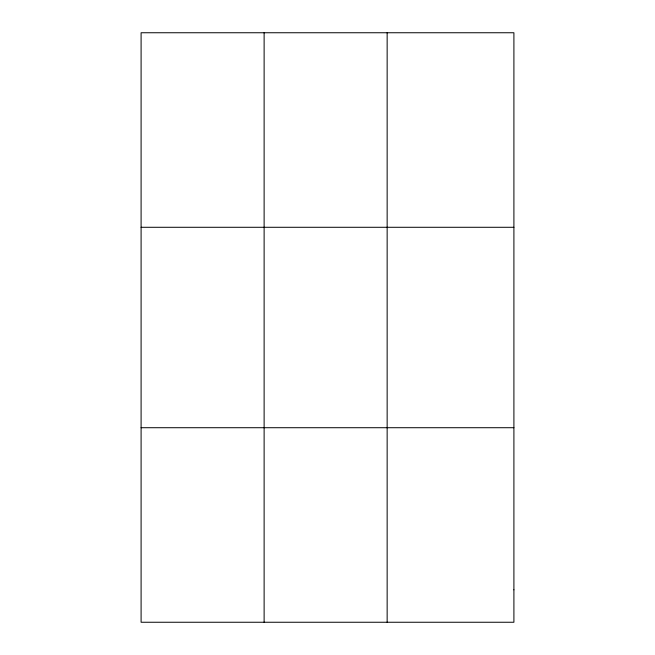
<?xml version="1.0" encoding="UTF-8"?>
<svg xmlns="http://www.w3.org/2000/svg" width="655" height="655" viewBox="0 0 655 655"><rect width="100%" height="100%" fill="white"/><g stroke="black" fill="none" stroke-linecap="round" stroke-linejoin="round"><path stroke-width="0.98" d="M264.121 622.25L264.121 32.75M387.146 622.25L387.146 32.75M141.095 227.285L513.905 227.285M141.095 427.715L513.905 427.715M513.905 589.827L513.905 622.25L141.095 622.25L141.095 32.75L513.905 32.75L513.905 589.827"/></g></svg>
